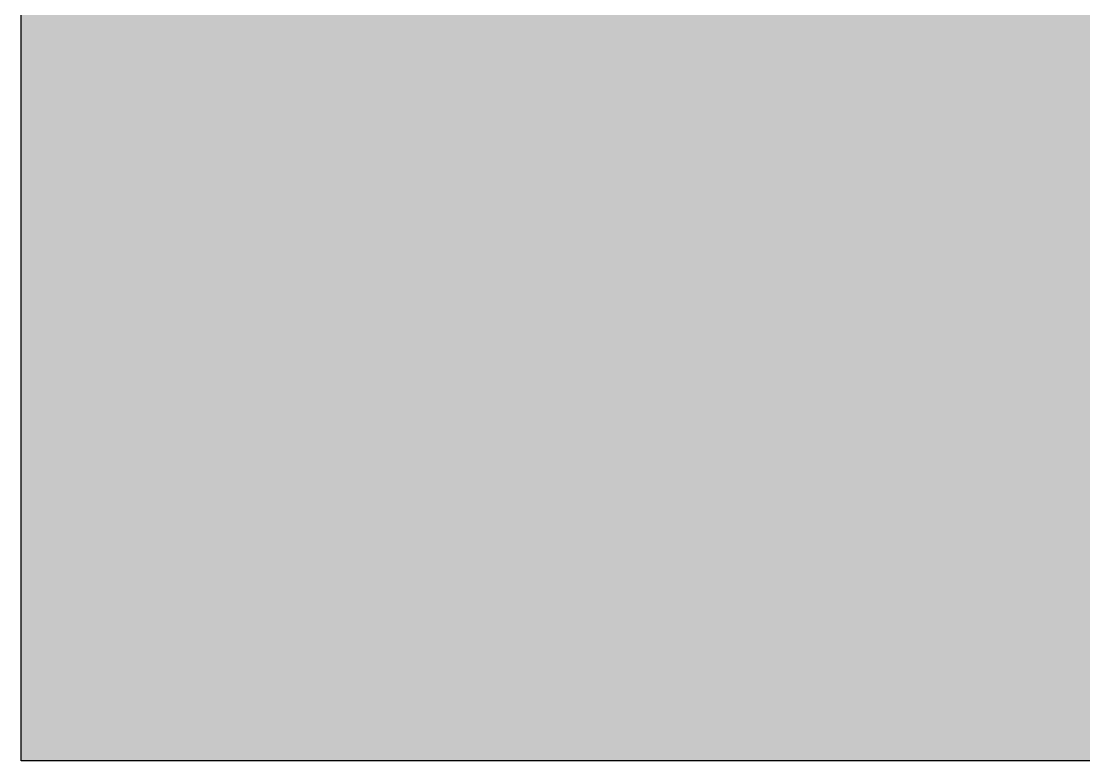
# Model space of a CAD drawing. Header units: millimetres. Extents: x -31264 to 69937, y -40802 to 59035.
# Drawn here: x -31264 to -6650, y -40802 to -23668 of the extents above; entities that cross this region are included whole.
import ezdxf

# ---------------------------------------------------------------- set-up
doc = ezdxf.new("R2010")
doc.units = ezdxf.units.MM
doc.header["$MEASUREMENT"] = 0
doc.linetypes.add('Wipeout_Contour', pattern=[1000, 0, -1000])
doc.layers.add('Site & Landscape - Terrain', color=7, linetype='Continuous')

# ---------------------------------------------------------------- blocks, each defined once
blk = doc.blocks.new('Mesh_1', base_point=(-31264, 46149))
at = {"color": 254, "linetype": 'Wipeout_Contour', "lineweight": 0, "ltscale": 258748.646944}
blk.add_wipeout([(-31264, 46149), (-31264, -40802), (62056, -40802), (62056, 46149)], dxfattribs=at).dxf.layer = 'Site & Landscape - Terrain'
at = {"layer": 'Site & Landscape - Terrain', "linetype": 'Continuous', "lineweight": 13, "true_color": 0xa2a233}
h = blk.add_hatch(dxfattribs=at)
h.set_pattern_fill('Grass', color=55, style=0, pattern_type=2)
h.set_pattern_definition([(90, (0, 0), (-600, 0), [86.6025, -259.8076]), (90, (300, 173.2), (-600, 0), [86.6025, -259.8076]), (30, (0, 0), (-300, 519.6152), [86.6025, -259.8076]), (30, (0, 346.4), (-300, 519.6152), [86.6025, -259.8076]), (150, (0, 0), (300, 519.6152), [86.6025, -259.8076]), (150, (0, 346.4), (300, 519.6152), [86.6025, -259.8076])])
h.paths.add_polyline_path([(-31264, 46149), (-31264, -40802), (62056, -40802), (62056, 46149)])
at = {"layer": 'Site & Landscape - Terrain', "color": 54, "linetype": 'Continuous', "lineweight": 25, "flags": 128}
blk.add_lwpolyline([(-31264, 46149), (62056, 46149), (62056, -40802), (-31264, -40802)], close=True, dxfattribs=at)

msp = doc.modelspace()

# ---------------------------------------------------------------- block references
at = {"layer": 'Site & Landscape - Terrain', "color": 54, "lineweight": 25}
msp.add_blockref('Mesh_1', (-31264.0752, 46149.2543), dxfattribs=at)

doc.saveas('drawing.dxf')
